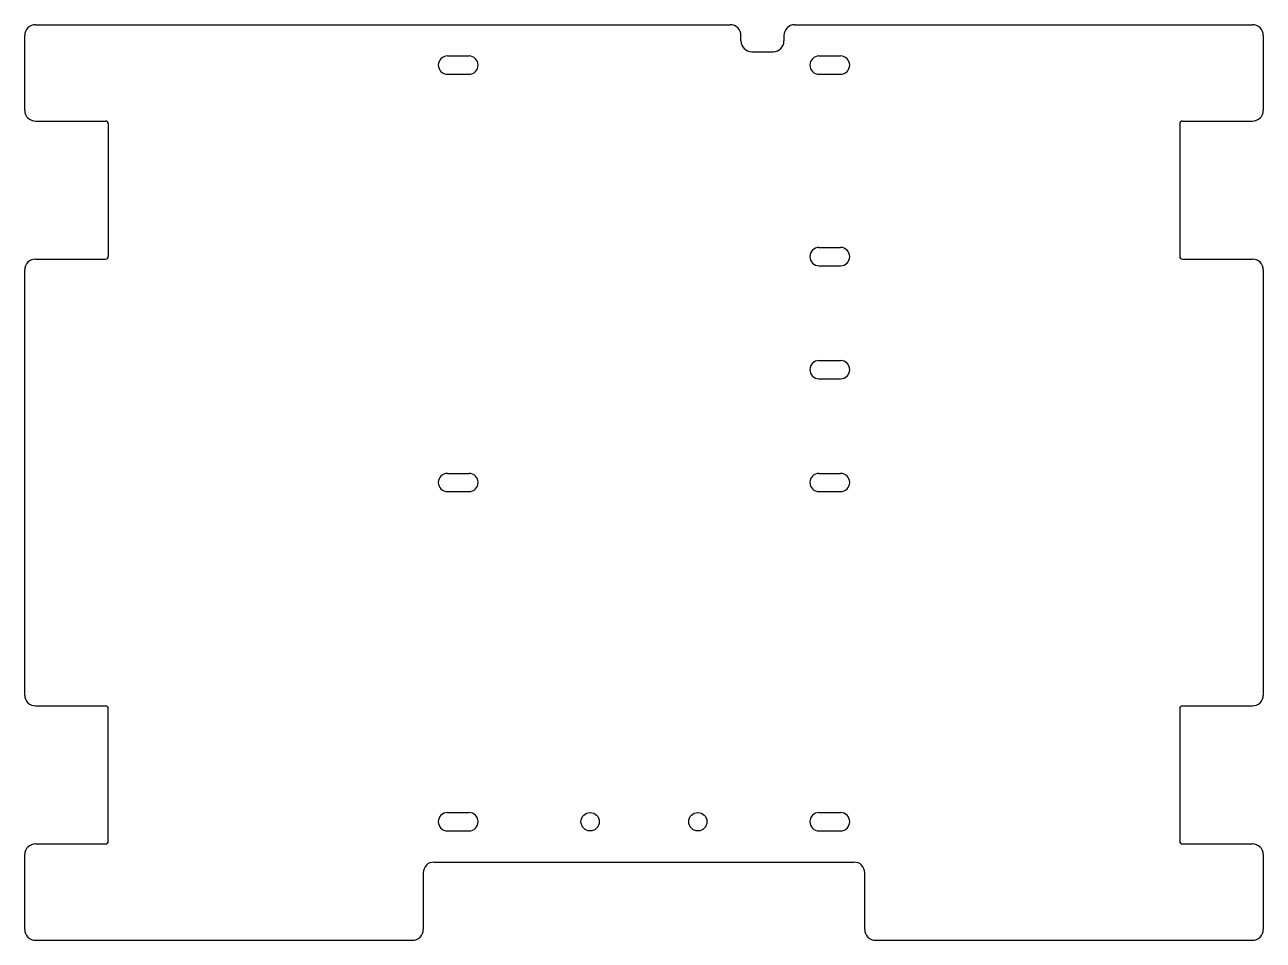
# Model space of a CAD drawing. Header units: centimetres. Extents: x -0.2 to 22.8, y -4.4 to 12.6.
import ezdxf

# ---------------------------------------------------------------- set-up
doc = ezdxf.new("R2010")
doc.units = ezdxf.units.CM
doc.header["$MEASUREMENT"] = 0
doc.layers.add('247zeroB2 Midpanel V0.0 Z-drive V5 v1_0', color=7, linetype='Continuous')

msp = doc.modelspace()

# ---------------------------------------------------------------- linework, layer by layer
at = {"layer": '247zeroB2 Midpanel V0.0 Z-drive V5 v1_0'}
for p, q in [((-0.2, 11.059), (-0.2, 12.448)), ((0, 12.648), (12.9, 12.648)), ((13.1, 12.348), (13.1, 12.448)), ((13.9, 12.448), (13.9, 12.348)), ((14.1, 12.648), (22.6, 12.648)), ((22.8, 12.448), (22.8, 11.059)), ((7.65, 12.068), (8.05, 12.068)), ((13.3, 12.148), (13.7, 12.148)), ((14.55, 12.068), (14.95, 12.068)), ((7.65, 11.728), (8.05, 11.728)), ((14.55, 11.728), (14.95, 11.728)), ((0, 10.859), (1.3, 10.859)), ((21.3, 10.859), (22.6, 10.859)), ((1.35, 10.809), (1.35, 8.346)), ((21.25, 10.809), (21.25, 8.346)), ((14.55, 8.513), (14.95, 8.513)), ((0, 8.296), (1.3, 8.296)), ((21.3, 8.296), (22.6, 8.296)), ((-0.2, 0.2), (-0.2, 8.096)), ((14.55, 8.173), (14.95, 8.173)), ((22.8, 8.096), (22.8, 0.2)), ((14.55, 6.413), (14.95, 6.413)), ((14.55, 6.073), (14.95, 6.073)), ((7.65, 4.318), (8.05, 4.318)), ((14.55, 4.318), (14.95, 4.318)), ((7.65, 3.978), (8.05, 3.978)), ((14.55, 3.978), (14.95, 3.978)), ((0, 0), (1.3, 0)), ((21.3, 0), (22.6, 0)), ((1.35, -2.513), (1.35, -0.05)), ((21.25, -0.05), (21.25, -2.513)), ((7.65, -1.982), (8.05, -1.982)), ((14.55, -1.982), (14.95, -1.982)), ((7.65, -2.322), (8.05, -2.322)), ((14.55, -2.322), (14.95, -2.322)), ((0, -2.563), (1.3, -2.563)), ((21.3, -2.563), (22.6, -2.563)), ((-0.2, -4.152), (-0.2, -2.763)), ((7.4, -2.902), (15.2, -2.902)), ((22.8, -2.763), (22.8, -4.152)), ((7.2, -3.102), (7.2, -4.152)), ((15.4, -4.152), (15.4, -3.102)), ((0, -4.352), (7, -4.352)), ((15.6, -4.352), (22.6, -4.352))]:
    msp.add_line(p, q, dxfattribs=at)
for centre in [(10.3, -2.152), (12.3, -2.152)]:
    msp.add_circle(centre, 0.17, dxfattribs=at)
for centre, radius, start, end in [((0, 12.448), 0.2, 90, 180), ((12.9, 12.448), 0.2, 0, 90), ((14.1, 12.448), 0.2, 90, 180), ((22.6, 12.448), 0.2, 0, 90), ((13.3, 12.348), 0.2, 180.0002, 269.9999), ((13.7, 12.348), 0.2, 270.0002, 359.9998), ((7.65, 11.898), 0.17, 90.0001, 269.9999), ((8.05, 11.898), 0.17, 270.0001, 89.9999), ((14.55, 11.898), 0.17, 90.0001, 269.9999), ((14.95, 11.898), 0.17, 270.0001, 89.9999), ((0, 11.059), 0.2, 180, 270), ((22.6, 11.059), 0.2, 270, 0), ((1.3, 10.809), 0.05, 0, 90), ((21.3, 10.809), 0.05, 90, 180), ((14.55, 8.343), 0.17, 90.0001, 269.9999), ((14.95, 8.343), 0.17, 270.0001, 89.9999), ((0, 8.096), 0.2, 90, 180), ((1.3, 8.346), 0.05, 270, 0), ((21.3, 8.346), 0.05, 180, 270), ((22.6, 8.096), 0.2, 0, 90), ((14.55, 6.243), 0.17, 90.0001, 269.9999), ((14.95, 6.243), 0.17, 270.0001, 89.9999), ((7.65, 4.148), 0.17, 90.0001, 269.9999), ((8.05, 4.148), 0.17, 270.0001, 89.9999), ((14.55, 4.148), 0.17, 90.0001, 269.9999), ((14.95, 4.148), 0.17, 270.0001, 89.9999), ((0, 0.2), 0.2, 180, 270), ((22.6, 0.2), 0.2, 270, 0), ((1.3, -0.05), 0.05, 0, 90), ((21.3, -0.05), 0.05, 90, 180), ((7.65, -2.152), 0.17, 90.0001, 269.9999), ((8.05, -2.152), 0.17, 270.0001, 89.9999), ((14.55, -2.152), 0.17, 90.0001, 269.9999), ((14.95, -2.152), 0.17, 270.0001, 89.9999), ((1.3, -2.513), 0.05, 270, 0), ((21.3, -2.513), 0.05, 180, 270), ((0, -2.763), 0.2, 90, 180), ((22.6, -2.763), 0.2, 0, 90), ((7.4, -3.102), 0.2, 90.0002, 179.9999), ((15.2, -3.102), 0.2, 0.0002, 89.9999), ((0, -4.152), 0.2, 180, 270), ((7, -4.152), 0.2, 270, 0), ((15.6, -4.152), 0.2, 180, 270), ((22.6, -4.152), 0.2, 270, 0)]:
    msp.add_arc(centre, radius, start, end, dxfattribs=at)

doc.saveas('drawing.dxf')
